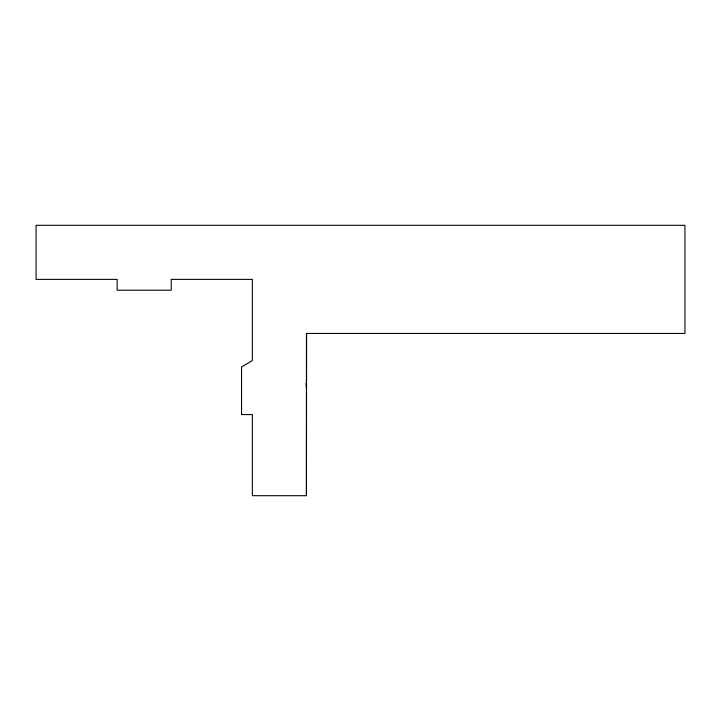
<?xml version="1.0" encoding="UTF-8"?>
<svg xmlns="http://www.w3.org/2000/svg" width="721" height="721" viewBox="0 0 721 721"><rect width="100%" height="100%" fill="white"/><g stroke="black" fill="none" stroke-linecap="round" stroke-linejoin="round"><path stroke-width="1.08" d="M306.425 495.688L306.425 333.462L684.95 333.462L684.95 225.312L36.05 225.312L36.05 279.387L117.162 279.387L117.162 290.202L171.238 290.202L171.238 279.387L252.35 279.387L252.35 360.5L241.535 366.989L241.535 414.575L252.35 414.575L252.35 495.688L306.425 495.688L306.605 333.462M306.425 387.538L306.425 382.923L306.434 386.474M306.47 385.059L306.425 382.923L306.452 385.69"/></g></svg>
